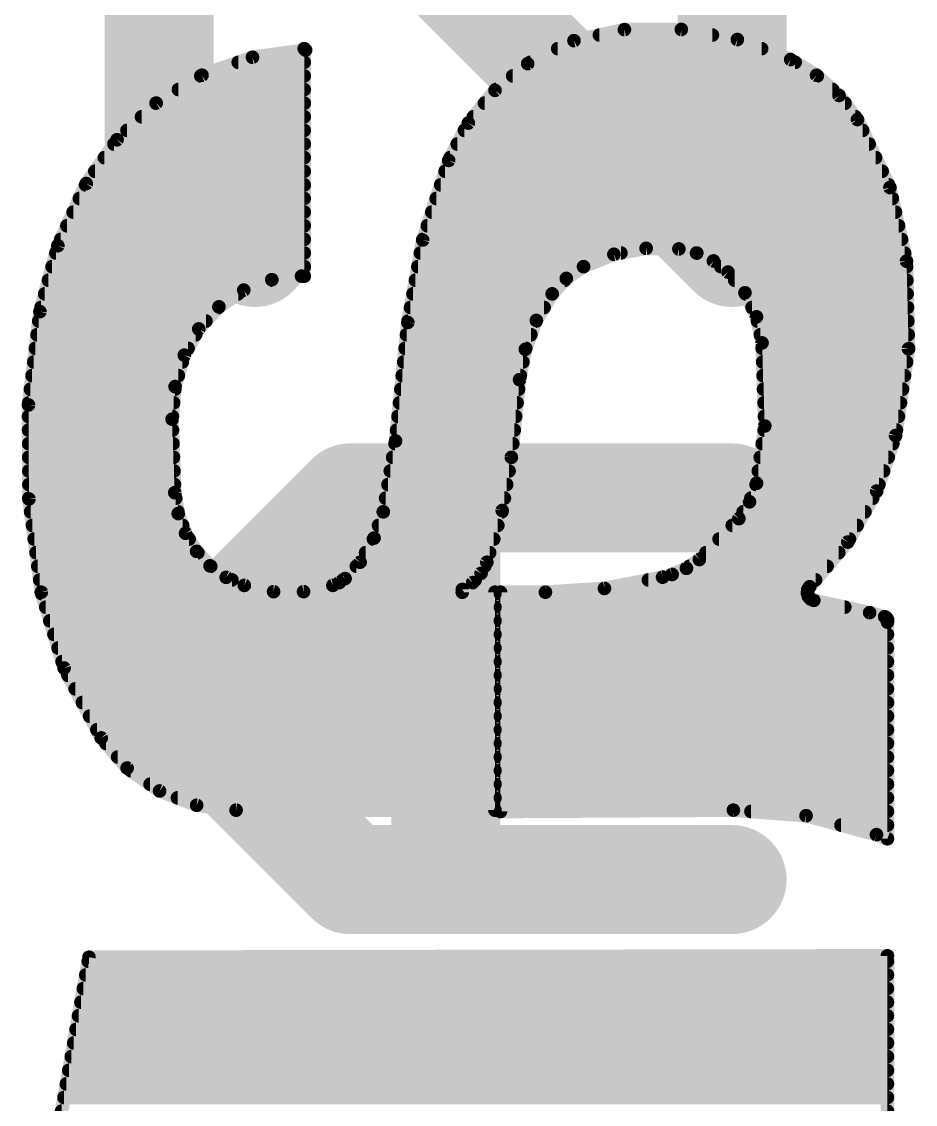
# Model space of a CAD drawing. Extents: x -3.8 to 20.4, y -21.6 to 37.
# Drawn here: x 4.924 to 6.59, y 24.321 to 26.339 of the extents above; entities that cross this region are included whole.
import ezdxf

# ---------------------------------------------------------------- set-up
doc = ezdxf.new("R2010")
doc.units = 0
doc.layers.add('21', color=41, linetype='CONTINUOUS')
doc.layers.add('22', color=40, linetype='CONTINUOUS')

msp = doc.modelspace()

# ---------------------------------------------------------------- linework, layer by layer
at = {"layer": '21', "const_width": 0.2032}
for points in [[(6.2484, 25.909), (5.5366, 26.6208)], [(6.2484, 26.6208), (6.2484, 25.909)], [(5.1807, 26.4429), (5.1807, 26.0869)], [(5.1807, 26.0869), (5.3586, 25.909)], [(5.1807, 25.0955), (5.5366, 25.4514)], [(5.5366, 25.4514), (6.2484, 25.4514)], [(5.7145, 24.7396), (5.7145, 25.4514)], [(5.5366, 24.7396), (5.1807, 25.0955)], [(6.2484, 24.7396), (5.5366, 24.7396)]]:
    msp.add_lwpolyline(points, dxfattribs=at)
at = {"layer": '21', "const_width": 0.1016}
for points in [[(5.2166, 26.1229, 1), (5.1448, 26.051)], [(5.1299, 26.0869, 1), (5.2315, 26.0869)], [(5.3227, 25.8731, 1), (5.3946, 25.9449)], [(6.2125, 25.8731, 1), (6.2843, 25.9449)], [(6.1976, 25.909, 1), (6.2992, 25.909)], [(5.5366, 25.5022, 1), (5.5366, 25.4006)], [(5.5725, 25.4155, 1), (5.5007, 25.4873)], [(5.7653, 25.4514, 1), (5.6637, 25.4514)], [(6.2484, 25.4006, 1), (6.2484, 25.5022)], [(5.2166, 25.1314, 1), (5.1448, 25.0596)], [(5.1448, 25.1314, 1), (5.2166, 25.0596)], [(5.5366, 24.7904, 1), (5.5366, 24.6888)], [(6.2484, 24.6888, 1), (6.2484, 24.7904)], [(5.5007, 24.7037, 1), (5.5725, 24.7755)], [(5.6637, 24.7396, 1), (5.7653, 24.7396)]]:
    msp.add_lwpolyline(points, format="xyb", dxfattribs=at)
at = {"layer": '22', "const_width": 0.0254}
for points in [[(5.9536, 26.304), (6.0477, 26.3246)], [(6.0011, 26.3144), (6.2117, 26.3144)], [(6.0477, 26.3246), (6.1538, 26.3249)], [(6.1538, 26.3249), (6.2583, 26.306)], [(5.8674, 26.2611), (5.9536, 26.304)], [(6.2583, 26.306), (6.3576, 26.2687)], [(5.3544, 26.273), (5.4534, 26.2865)], [(5.4508, 26.289), (5.4508, 25.8648)], [(5.4534, 26.2865), (5.4508, 26.289)], [(5.9235, 26.289), (6.3035, 26.289)], [(5.2602, 26.2396), (5.3544, 26.273)], [(5.3279, 26.2636), (5.4508, 26.2636)], [(5.8065, 26.2113), (5.8674, 26.2611)], [(5.8724, 26.2636), (6.366, 26.2636)], [(6.3576, 26.2687), (6.4059, 26.2395)], [(5.1748, 26.1876), (5.2602, 26.2396)], [(5.258, 26.2382), (5.4508, 26.2382)], [(5.8394, 26.2382), (6.4073, 26.2382)], [(6.4059, 26.2395), (6.4479, 26.2018)], [(5.2162, 26.2128), (5.4508, 26.2128)], [(5.7567, 26.1504), (5.8065, 26.2113)], [(5.8083, 26.2128), (6.4356, 26.2128)], [(6.4479, 26.2018), (6.4821, 26.1569)], [(5.1019, 26.1193), (5.1748, 26.1876)], [(5.1746, 26.1874), (5.4508, 26.1874)], [(5.7869, 26.1874), (6.4589, 26.1874)], [(5.1475, 26.162), (5.4508, 26.162)], [(5.7662, 26.162), (6.4782, 26.162)], [(6.4821, 26.1569), (6.5427, 26.03)], [(5.1204, 26.1366), (5.4508, 26.1366)], [(5.7201, 26.0807), (5.7567, 26.1504)], [(5.7495, 26.1366), (6.4918, 26.1366)], [(5.0444, 26.0375), (5.1019, 26.1193)], [(5.0962, 26.1112), (5.4508, 26.1112)], [(5.7361, 26.1112), (6.5039, 26.1112)], [(5.0783, 26.0858), (5.4508, 26.0858)], [(5.6717, 25.9322), (5.7201, 26.0807)], [(5.7228, 26.0858), (6.516, 26.0858)], [(5.0605, 26.0604), (5.4508, 26.0604)], [(5.7135, 26.0604), (6.5282, 26.0604)], [(4.9915, 25.9217), (5.0444, 26.0375)], [(5.0433, 26.035), (5.4508, 26.035)], [(5.7052, 26.035), (6.5403, 26.035)], [(6.5427, 26.03), (6.5735, 25.8928)], [(5.0317, 26.0096), (5.4508, 26.0096)], [(5.6969, 26.0096), (6.5472, 26.0096)], [(5.0201, 25.9842), (5.4508, 25.9842)], [(5.6886, 25.9842), (6.553, 25.9842)], [(5.0085, 25.9588), (5.4508, 25.9588)], [(5.6804, 25.9588), (6.5587, 25.9588)], [(4.9969, 25.9334), (5.4508, 25.9334)], [(5.6439, 25.7785), (5.6717, 25.9322)], [(5.6721, 25.9334), (6.5644, 25.9334)], [(4.9581, 25.7988), (4.9915, 25.9217)], [(6.0882, 25.9167), (6.0281, 25.9056)], [(6.1493, 25.9156), (6.0882, 25.9167)], [(6.1827, 25.9079), (6.1493, 25.9156)], [(4.9878, 25.908), (5.4508, 25.908)], [(5.6673, 25.908), (6.0412, 25.908)], [(6.0281, 25.9056), (5.9715, 25.8826)], [(6.1822, 25.908), (6.5701, 25.908)], [(6.2136, 25.8933), (6.1827, 25.9079)], [(6.2408, 25.8724), (6.2136, 25.8933)], [(6.5735, 25.8928), (6.5773, 25.7293)], [(4.9809, 25.8826), (5.4508, 25.8826)], [(5.6627, 25.8826), (5.9715, 25.8826)], [(5.9715, 25.8826), (5.9394, 25.8606)], [(6.2275, 25.8826), (6.5737, 25.8826)], [(6.2724, 25.834), (6.2408, 25.8724)], [(4.974, 25.8572), (5.3876, 25.8572)], [(5.3904, 25.8582), (5.3381, 25.8388)], [(5.4458, 25.8648), (5.3904, 25.8582)], [(5.4508, 25.8648), (5.4458, 25.8648)], [(5.6581, 25.8572), (5.9363, 25.8572)], [(5.9394, 25.8606), (5.9131, 25.8318)], [(6.2533, 25.8572), (6.5743, 25.8572)], [(4.9671, 25.8318), (5.3277, 25.8318)], [(5.3381, 25.8388), (5.2918, 25.8076)], [(5.6535, 25.8318), (5.9131, 25.8318)], [(5.9131, 25.8318), (5.8835, 25.7823)], [(6.294, 25.7891), (6.2724, 25.834)], [(6.2735, 25.8318), (6.5749, 25.8318)], [(4.9368, 25.6247), (4.9581, 25.7988)], [(4.9602, 25.8064), (5.2907, 25.8064)], [(5.2918, 25.8076), (5.2542, 25.7664)], [(5.6489, 25.8064), (5.8979, 25.8064)], [(6.2857, 25.8064), (6.5755, 25.8064)], [(4.9559, 25.781), (5.2675, 25.781)], [(5.621, 25.5575), (5.6439, 25.7785)], [(5.6444, 25.781), (5.883, 25.781)], [(5.8835, 25.7823), (5.863, 25.7284)], [(6.3043, 25.7404), (6.294, 25.7891)], [(6.2957, 25.781), (6.5761, 25.781)], [(4.9528, 25.7556), (5.2482, 25.7556)], [(5.2542, 25.7664), (5.2273, 25.7175)], [(5.6415, 25.7556), (5.8734, 25.7556)], [(6.3011, 25.7556), (6.5767, 25.7556)], [(4.9497, 25.7302), (5.2343, 25.7302)], [(5.6389, 25.7302), (5.8637, 25.7302)], [(6.3094, 25.5854), (6.3043, 25.7404)], [(6.3046, 25.7302), (6.5773, 25.7302)], [(6.5773, 25.7293), (6.5532, 25.5676)], [(5.2273, 25.7175), (5.21, 25.6589)], [(5.863, 25.7284), (5.8522, 25.6718)], [(4.9466, 25.7048), (5.2236, 25.7048)], [(5.6363, 25.7048), (5.8585, 25.7048)], [(6.3055, 25.7048), (6.5737, 25.7048)], [(4.9435, 25.6794), (5.2161, 25.6794)], [(5.6336, 25.6794), (5.8537, 25.6794)], [(5.8522, 25.6718), (5.8369, 25.527)], [(6.3063, 25.6794), (6.5699, 25.6794)], [(4.9404, 25.654), (5.2096, 25.654)], [(5.21, 25.6589), (5.2045, 25.5981)], [(5.631, 25.654), (5.8503, 25.654)], [(6.3071, 25.654), (6.5661, 25.654)], [(4.9373, 25.6286), (5.2073, 25.6286)], [(5.6284, 25.6286), (5.8476, 25.6286)], [(6.308, 25.6286), (6.5623, 25.6286)], [(4.9376, 25.4494), (4.9368, 25.6247)], [(4.9369, 25.6032), (5.205, 25.6032)], [(5.2045, 25.5981), (5.2095, 25.461)], [(5.6257, 25.6032), (5.845, 25.6032)], [(6.3088, 25.6032), (6.5585, 25.6032)], [(4.937, 25.5778), (5.2052, 25.5778)], [(5.6231, 25.5778), (5.8423, 25.5778)], [(6.2941, 25.4787), (6.3094, 25.5854)], [(6.3083, 25.5778), (6.5547, 25.5778)], [(6.5532, 25.5676), (6.518, 25.4641)], [(4.9371, 25.5524), (5.2062, 25.5524)], [(5.5982, 25.4254), (5.621, 25.5575)], [(5.6201, 25.5524), (5.8396, 25.5524)], [(6.3047, 25.5524), (6.548, 25.5524)], [(4.9372, 25.527), (5.2071, 25.527)], [(5.6157, 25.527), (5.8369, 25.527)], [(5.8369, 25.527), (5.82, 25.4278)], [(6.301, 25.527), (6.5394, 25.527)], [(4.9374, 25.5016), (5.208, 25.5016)], [(5.6113, 25.5016), (5.8326, 25.5016)], [(6.2974, 25.5016), (6.5308, 25.5016)], [(4.9375, 25.4762), (5.2089, 25.4762)], [(5.607, 25.4762), (5.8282, 25.4762)], [(6.2809, 25.444), (6.2941, 25.4787)], [(6.2932, 25.4762), (6.5221, 25.4762)], [(4.9376, 25.4508), (5.2112, 25.4508)], [(4.9606, 25.2755), (4.9376, 25.4494)], [(5.2095, 25.461), (5.2159, 25.4222)], [(5.6026, 25.4508), (5.8239, 25.4508)], [(6.2835, 25.4508), (6.5105, 25.4508)], [(6.518, 25.4641), (6.464, 25.369)], [(5.82, 25.4278), (5.7912, 25.3314)], [(6.2611, 25.4127), (6.2809, 25.444)], [(4.9408, 25.4254), (5.2154, 25.4254)], [(5.2159, 25.4222), (5.2296, 25.3853)], [(5.581, 25.3764), (5.5982, 25.4254)], [(5.5982, 25.4254), (5.8192, 25.4254)], [(6.1874, 25.3365), (6.2611, 25.4127)], [(6.2691, 25.4254), (6.496, 25.4254)], [(4.9441, 25.4), (5.2242, 25.4)], [(5.5893, 25.4), (5.8117, 25.4)], [(6.2488, 25.4), (6.4816, 25.4)], [(4.9475, 25.3746), (5.2362, 25.3746)], [(5.2296, 25.3853), (5.2502, 25.3517)], [(5.555, 25.3314), (5.581, 25.3764)], [(5.5799, 25.3746), (5.8041, 25.3746)], [(6.2243, 25.3746), (6.4672, 25.3746)], [(6.464, 25.369), (6.3932, 25.2857)], [(4.9509, 25.3492), (5.2525, 25.3492)], [(5.2502, 25.3517), (5.2753, 25.3246)], [(5.5653, 25.3492), (5.7965, 25.3492)], [(6.1997, 25.3492), (6.4472, 25.3492)], [(5.527, 25.3009), (5.555, 25.3314)], [(5.7912, 25.3314), (5.7805, 25.3107)], [(6.1634, 25.3201), (6.1874, 25.3365)], [(4.9542, 25.3238), (5.2765, 25.3238)], [(5.2753, 25.3246), (5.3053, 25.3032)], [(5.548, 25.3238), (5.7873, 25.3238)], [(5.7805, 25.3107), (5.7649, 25.2934)], [(6.1189, 25.3035), (6.1366, 25.3086)], [(6.1366, 25.3086), (6.1634, 25.3201)], [(6.1688, 25.3238), (6.4256, 25.3238)], [(4.9576, 25.2984), (5.3161, 25.2984)], [(5.3053, 25.3032), (5.3391, 25.2882)], [(5.3391, 25.2882), (5.3937, 25.2765)], [(5.4496, 25.2765), (5.5042, 25.2882)], [(5.5042, 25.2882), (5.5162, 25.2935)], [(5.5162, 25.2935), (5.527, 25.3009)], [(5.5234, 25.2984), (5.7694, 25.2984)], [(5.7649, 25.2934), (5.7455, 25.2806)], [(6.0105, 25.2825), (6.1189, 25.3035)], [(6.0925, 25.2984), (6.404, 25.2984)], [(6.3932, 25.2857), (6.3896, 25.2803)], [(5.0031, 25.1341), (4.9606, 25.2755)], [(4.9614, 25.273), (5.8064, 25.273)], [(5.3937, 25.2765), (5.4496, 25.2765)], [(5.7455, 25.2806), (5.7455, 25.2755)], [(5.7455, 25.2755), (5.8064, 25.2755)], [(5.8064, 25.2755), (5.8064, 24.8691)], [(5.8166, 24.8666), (5.8166, 25.2755)], [(5.8166, 25.2755), (5.9004, 25.2755)], [(5.8166, 25.273), (6.389, 25.273)], [(5.9004, 25.2755), (6.0105, 25.2825)], [(6.3896, 25.2803), (6.3887, 25.2739)], [(6.3887, 25.2739), (6.3906, 25.2677)], [(6.3906, 25.2677), (6.3949, 25.2629)], [(4.969, 25.2476), (5.8064, 25.2476)], [(5.8166, 25.2476), (6.4585, 25.2476)], [(6.3949, 25.2629), (6.4008, 25.2603)], [(6.4008, 25.2603), (6.5049, 25.2374)], [(6.5049, 25.2374), (6.5329, 25.2298)], [(6.5329, 25.2298), (6.5365, 25.2276)], [(6.5365, 25.2276), (6.5384, 25.2239)], [(6.5384, 25.2239), (6.538, 25.2197)], [(4.9766, 25.2222), (5.8064, 25.2222)], [(5.8166, 25.2222), (6.5382, 25.2222)], [(6.538, 25.2197), (6.538, 24.8158)], [(4.9843, 25.1968), (5.8064, 25.1968)], [(5.8166, 25.1968), (6.538, 25.1968)], [(4.9919, 25.1714), (5.8064, 25.1714)], [(5.8166, 25.1714), (6.538, 25.1714)], [(4.9995, 25.146), (5.8064, 25.146)], [(5.8166, 25.146), (6.538, 25.146)], [(5.0724, 25.0038), (5.0031, 25.1341)], [(5.0103, 25.1206), (5.8064, 25.1206)], [(5.8166, 25.1206), (6.538, 25.1206)], [(5.0238, 25.0952), (5.8064, 25.0952)], [(5.8166, 25.0952), (6.538, 25.0952)], [(5.0373, 25.0698), (5.8064, 25.0698)], [(5.8166, 25.0698), (6.538, 25.0698)], [(5.0508, 25.0444), (5.8064, 25.0444)], [(5.8166, 25.0444), (6.538, 25.0444)], [(5.0643, 25.019), (5.8064, 25.019)], [(5.1207, 24.9476), (5.0724, 25.0038)], [(5.8166, 25.019), (6.538, 25.019)], [(5.0812, 24.9936), (5.8064, 24.9936)], [(5.8166, 24.9936), (6.538, 24.9936)], [(5.103, 24.9682), (5.8064, 24.9682)], [(5.8166, 24.9682), (6.538, 24.9682)], [(5.1812, 24.9049), (5.1207, 24.9476)], [(5.1275, 24.9428), (5.8064, 24.9428)], [(5.8166, 24.9428), (6.538, 24.9428)], [(5.1635, 24.9174), (5.8064, 24.9174)], [(5.2503, 24.8782), (5.1812, 24.9049)], [(5.8166, 24.9174), (6.538, 24.9174)], [(5.2146, 24.892), (5.8064, 24.892)], [(5.8166, 24.892), (6.538, 24.892)], [(5.3238, 24.8691), (5.2503, 24.8782)], [(5.8064, 24.8691), (5.3238, 24.8691)], [(6.2509, 24.8691), (5.8166, 24.8666)], [(6.3864, 24.8588), (6.2509, 24.8691)], [(6.2836, 24.8666), (6.538, 24.8666)], [(6.5176, 24.8234), (6.3864, 24.8588)], [(6.4515, 24.8412), (6.538, 24.8412)], [(6.538, 24.8158), (6.5176, 24.8234)], [(5.0495, 24.5948), (4.9809, 24.2087)], [(5.0482, 24.5872), (6.538, 24.5872)], [(6.538, 24.5974), (5.0495, 24.5948)], [(6.538, 24.1808), (6.538, 24.5974)], [(5.0436, 24.5618), (6.538, 24.5618)], [(5.0391, 24.5364), (6.538, 24.5364)], [(5.0346, 24.511), (6.538, 24.511)], [(5.0301, 24.4856), (6.538, 24.4856)], [(5.0256, 24.4602), (6.538, 24.4602)], [(5.0211, 24.4348), (6.538, 24.4348)], [(5.0166, 24.4094), (6.538, 24.4094)], [(5.012, 24.384), (6.538, 24.384)], [(5.0075, 24.3586), (6.538, 24.3586)], [(5.003, 24.3332), (6.538, 24.3332)]]:
    msp.add_lwpolyline(points, dxfattribs=at)
at = {"layer": '22', "const_width": 0.0127}
for points in [[(6.0011, 26.3208, 1), (6.0011, 26.3081)], [(6.0477, 26.3309, 1), (6.0477, 26.3183)], [(6.0491, 26.3184, 1), (6.0463, 26.3308)], [(6.1549, 26.3311, 1), (6.1527, 26.3186)], [(6.1538, 26.3185, 1), (6.1538, 26.3312)], [(6.2117, 26.3081, 1), (6.2117, 26.3208)], [(5.9523, 26.3102, 1), (5.955, 26.2978)], [(5.9565, 26.2983, 1), (5.9508, 26.3097)], [(6.2605, 26.312, 1), (6.256, 26.3001)], [(6.2571, 26.2998, 1), (6.2594, 26.3123)], [(5.4572, 26.289, 1), (5.4444, 26.289)], [(5.4552, 26.2936, 1), (5.4464, 26.2844)], [(5.449, 26.2819, 1), (5.4578, 26.2911)], [(5.4543, 26.2802, 1), (5.4525, 26.2928)], [(5.9235, 26.2954, 1), (5.9235, 26.2827)], [(6.3035, 26.2827, 1), (6.3035, 26.2954)], [(5.3279, 26.27, 1), (5.3279, 26.2572)], [(5.3535, 26.2793, 1), (5.3552, 26.2667)], [(5.3565, 26.267, 1), (5.3522, 26.279)], [(5.4508, 26.2572, 1), (5.4508, 26.27)], [(5.8646, 26.2668, 1), (5.8702, 26.2554)], [(5.8714, 26.2562, 1), (5.8634, 26.266)], [(5.8724, 26.27, 1), (5.8724, 26.2572)], [(6.3609, 26.2741, 1), (6.3543, 26.2633)], [(6.3554, 26.2628, 1), (6.3598, 26.2746)], [(6.366, 26.2572, 1), (6.366, 26.27)], [(5.258, 26.2446, 1), (5.258, 26.2319)], [(5.2581, 26.2455, 1), (5.2623, 26.2336)], [(5.2635, 26.2341, 1), (5.2569, 26.245)], [(5.4508, 26.2319, 1), (5.4508, 26.2446)], [(5.8394, 26.2446, 1), (5.8394, 26.2319)], [(6.4101, 26.2442, 1), (6.4017, 26.2348)], [(6.4026, 26.2341, 1), (6.4092, 26.2449)], [(6.4073, 26.2319, 1), (6.4073, 26.2446)], [(5.2162, 26.2192, 1), (5.2162, 26.2065)], [(5.4508, 26.2065, 1), (5.4508, 26.2192)], [(5.8024, 26.2162, 1), (5.8105, 26.2064)], [(5.8114, 26.2073, 1), (5.8015, 26.2153)], [(5.8083, 26.2192, 1), (5.8083, 26.2065)], [(6.4356, 26.2065, 1), (6.4356, 26.2192)], [(6.4529, 26.2056, 1), (6.4428, 26.1979)], [(6.4436, 26.1971, 1), (6.4521, 26.2065)], [(5.1746, 26.1938, 1), (5.1746, 26.181)], [(5.1715, 26.193, 1), (5.1781, 26.1822)], [(5.1792, 26.183, 1), (5.1705, 26.1922)], [(5.4508, 26.181, 1), (5.4508, 26.1938)], [(5.7869, 26.1938, 1), (5.7869, 26.181)], [(6.4589, 26.181, 1), (6.4589, 26.1938)], [(5.1475, 26.1684, 1), (5.1475, 26.1557)], [(5.4508, 26.1557, 1), (5.4508, 26.1684)], [(5.7662, 26.1684, 1), (5.7662, 26.1557)], [(6.4878, 26.1596, 1), (6.4764, 26.1542)], [(6.477, 26.1531, 1), (6.4872, 26.1607)], [(6.4782, 26.1557, 1), (6.4782, 26.1684)], [(5.1204, 26.143, 1), (5.1204, 26.1303)], [(5.4508, 26.1303, 1), (5.4508, 26.143)], [(5.7495, 26.143, 1), (5.7495, 26.1303)], [(5.7518, 26.1544, 1), (5.7616, 26.1463)], [(5.7623, 26.1474, 1), (5.7511, 26.1533)], [(6.4918, 26.1303, 1), (6.4918, 26.143)], [(5.0975, 26.1239, 1), (5.1062, 26.1146)], [(5.1071, 26.1156, 1), (5.0967, 26.1229)], [(5.0962, 26.1176, 1), (5.0962, 26.1048)], [(5.4508, 26.1048, 1), (5.4508, 26.1176)], [(5.7361, 26.1176, 1), (5.7361, 26.1048)], [(6.5039, 26.1048, 1), (6.5039, 26.1176)], [(5.0783, 26.0922, 1), (5.0783, 26.0795)], [(5.4508, 26.0795, 1), (5.4508, 26.0922)], [(5.7145, 26.0837, 1), (5.7257, 26.0777)], [(5.7261, 26.0787, 1), (5.7141, 26.0827)], [(5.7228, 26.0922, 1), (5.7228, 26.0795)], [(6.516, 26.0795, 1), (6.516, 26.0922)], [(5.0605, 26.0668, 1), (5.0605, 26.0541)], [(5.4508, 26.0541, 1), (5.4508, 26.0668)], [(5.7135, 26.0668, 1), (5.7135, 26.0541)], [(6.5282, 26.0541, 1), (6.5282, 26.0668)], [(5.0433, 26.0414, 1), (5.0433, 26.0286)], [(5.0392, 26.0412, 1), (5.0496, 26.0338)], [(5.0502, 26.0349, 1), (5.0386, 26.0401)], [(5.4508, 26.0286, 1), (5.4508, 26.0414)], [(5.7052, 26.0414, 1), (5.7052, 26.0286)], [(6.5403, 26.0286, 1), (6.5403, 26.0414)], [(6.5489, 26.0314, 1), (6.5365, 26.0286)], [(6.5369, 26.0273, 1), (6.5484, 26.0327)], [(5.0317, 26.016, 1), (5.0317, 26.0033)], [(5.4508, 26.0033, 1), (5.4508, 26.016)], [(5.6969, 26.016, 1), (5.6969, 26.0033)], [(6.5472, 26.0033, 1), (6.5472, 26.016)], [(5.0201, 25.9906, 1), (5.0201, 25.9779)], [(5.4508, 25.9779, 1), (5.4508, 25.9906)], [(5.6886, 25.9906, 1), (5.6886, 25.9779)], [(6.553, 25.9779, 1), (6.553, 25.9906)], [(5.0085, 25.9652, 1), (5.0085, 25.9524)], [(5.4508, 25.9524, 1), (5.4508, 25.9652)], [(5.6804, 25.9652, 1), (5.6804, 25.9524)], [(6.5587, 25.9524, 1), (6.5587, 25.9652)], [(4.9969, 25.9398, 1), (4.9969, 25.9271)], [(5.4508, 25.9271, 1), (5.4508, 25.9398)], [(5.6779, 25.9311, 1), (5.6654, 25.9333)], [(5.6721, 25.9398, 1), (5.6721, 25.9271)], [(6.5644, 25.9271, 1), (6.5644, 25.9398)], [(4.9857, 25.9243, 1), (4.9973, 25.919)], [(4.9976, 25.92, 1), (4.9854, 25.9233)], [(5.6657, 25.9342, 1), (5.6777, 25.9302)], [(6.0883, 25.9231, 1), (6.0881, 25.9104)], [(6.0894, 25.9105, 1), (6.087, 25.923)], [(6.1507, 25.9218, 1), (6.1479, 25.9094)], [(6.1492, 25.9093, 1), (6.1494, 25.9219)], [(4.9878, 25.9144, 1), (4.9878, 25.9017)], [(5.4508, 25.9017, 1), (5.4508, 25.9144)], [(5.6673, 25.9144, 1), (5.6673, 25.9017)], [(6.027, 25.9118, 1), (6.0293, 25.8993)], [(6.0305, 25.8997, 1), (6.0257, 25.9115)], [(6.0412, 25.9017, 1), (6.0412, 25.9144)], [(6.1822, 25.9144, 1), (6.1822, 25.9017)], [(6.1854, 25.9136, 1), (6.18, 25.9022)], [(6.1812, 25.9017, 1), (6.1841, 25.9141)], [(6.2175, 25.8983, 1), (6.2098, 25.8882)], [(6.2109, 25.8875, 1), (6.2164, 25.899)], [(6.5798, 25.8929, 1), (6.5672, 25.8927)], [(6.5701, 25.9017, 1), (6.5701, 25.9144)], [(4.9809, 25.889, 1), (4.9809, 25.8762)], [(5.4508, 25.8762, 1), (5.4508, 25.889)], [(5.6627, 25.889, 1), (5.6627, 25.8762)], [(5.9691, 25.8885, 1), (5.9739, 25.8767)], [(5.9751, 25.8774, 1), (5.9679, 25.8878)], [(5.9715, 25.8762, 1), (5.9715, 25.889)], [(6.2275, 25.889, 1), (6.2275, 25.8762)], [(6.2457, 25.8764, 1), (6.2359, 25.8684)], [(6.2369, 25.8674, 1), (6.2447, 25.8774)], [(6.5673, 25.8914, 1), (6.5797, 25.8942)], [(6.5737, 25.8762, 1), (6.5737, 25.889)], [(4.974, 25.8636, 1), (4.974, 25.8509)], [(5.3896, 25.8645, 1), (5.3911, 25.8519)], [(5.3876, 25.8509, 1), (5.3876, 25.8636)], [(5.3926, 25.8523, 1), (5.3882, 25.8642)], [(5.4458, 25.8712, 1), (5.4458, 25.8585)], [(5.4444, 25.8648, 1), (5.4572, 25.8648)], [(5.4465, 25.8585, 1), (5.4451, 25.8711)], [(5.4508, 25.8585, 1), (5.4508, 25.8712)], [(5.6581, 25.8636, 1), (5.6581, 25.8509)], [(5.9358, 25.8658, 1), (5.943, 25.8553)], [(5.9441, 25.8563, 1), (5.9347, 25.8648)], [(5.9363, 25.8509, 1), (5.9363, 25.8636)], [(6.2533, 25.8636, 1), (6.2533, 25.8509)], [(6.5743, 25.8509, 1), (6.5743, 25.8636)], [(4.9671, 25.8382, 1), (4.9671, 25.8255)], [(5.3277, 25.8255, 1), (5.3277, 25.8382)], [(5.3359, 25.8447, 1), (5.3403, 25.8328)], [(5.3416, 25.8335, 1), (5.3345, 25.8441)], [(5.6535, 25.8382, 1), (5.6535, 25.8255)], [(5.9084, 25.8361, 1), (5.9178, 25.8275)], [(5.9186, 25.8285, 1), (5.9076, 25.8351)], [(5.9131, 25.8255, 1), (5.9131, 25.8382)], [(6.2781, 25.8367, 1), (6.2667, 25.8312)], [(6.2735, 25.8382, 1), (6.2735, 25.8255)], [(6.2675, 25.8299, 1), (6.2773, 25.838)], [(6.5749, 25.8255, 1), (6.5749, 25.8382)], [(4.952, 25.8005, 1), (4.9642, 25.7971)], [(4.9644, 25.798, 1), (4.9518, 25.7996)], [(4.9602, 25.8128, 1), (4.9602, 25.8)], [(5.2883, 25.8129, 1), (5.2954, 25.8023)], [(5.2965, 25.8033, 1), (5.2871, 25.8119)], [(5.2907, 25.8, 1), (5.2907, 25.8128)], [(5.6489, 25.8128, 1), (5.6489, 25.8)], [(5.8979, 25.8, 1), (5.8979, 25.8128)], [(6.2857, 25.8128, 1), (6.2857, 25.8)], [(6.5755, 25.8, 1), (6.5755, 25.8128)], [(4.9559, 25.7874, 1), (4.9559, 25.7747)], [(5.2675, 25.7747, 1), (5.2675, 25.7874)], [(5.6502, 25.7778, 1), (5.6376, 25.7792)], [(5.6377, 25.7796, 1), (5.6501, 25.7774)], [(5.6444, 25.7874, 1), (5.6444, 25.7747)], [(5.8781, 25.7856, 1), (5.889, 25.779)], [(5.8895, 25.78, 1), (5.8776, 25.7846)], [(5.883, 25.7747, 1), (5.883, 25.7874)], [(6.3002, 25.7904, 1), (6.2878, 25.7878)], [(6.2883, 25.7863, 1), (6.2997, 25.7919)], [(6.2957, 25.7874, 1), (6.2957, 25.7747)], [(6.5761, 25.7747, 1), (6.5761, 25.7874)], [(4.9528, 25.762, 1), (4.9528, 25.7492)], [(5.2495, 25.7707, 1), (5.2589, 25.7621)], [(5.2482, 25.7492, 1), (5.2482, 25.762)], [(5.2597, 25.7633, 1), (5.2486, 25.7695)], [(5.6415, 25.762, 1), (5.6415, 25.7492)], [(5.8734, 25.7492, 1), (5.8734, 25.762)], [(6.3011, 25.762, 1), (6.3011, 25.7492)], [(6.5767, 25.7492, 1), (6.5767, 25.762)], [(4.9497, 25.7366, 1), (4.9497, 25.7238)], [(5.2343, 25.7238, 1), (5.2343, 25.7366)], [(5.6389, 25.7366, 1), (5.6389, 25.7238)], [(5.8637, 25.7238, 1), (5.8637, 25.7366)], [(6.3106, 25.7406, 1), (6.298, 25.7402)], [(6.2981, 25.7391, 1), (6.3105, 25.7417)], [(6.3046, 25.7366, 1), (6.3046, 25.7238)], [(6.5836, 25.7284, 1), (6.571, 25.7303)], [(6.5773, 25.7238, 1), (6.5773, 25.7366)], [(5.2217, 25.7206, 1), (5.2329, 25.7144)], [(5.2334, 25.7157, 1), (5.2212, 25.7193)], [(5.8571, 25.7307, 1), (5.869, 25.7262)], [(5.8693, 25.7272, 1), (5.8568, 25.7296)], [(6.571, 25.7292, 1), (6.5837, 25.7295)], [(4.9466, 25.7112, 1), (4.9466, 25.6985)], [(5.2236, 25.6985, 1), (5.2236, 25.7112)], [(5.6363, 25.7112, 1), (5.6363, 25.6985)], [(5.8585, 25.6985, 1), (5.8585, 25.7112)], [(6.3055, 25.7112, 1), (6.3055, 25.6985)], [(6.5737, 25.6985, 1), (6.5737, 25.7112)], [(4.9435, 25.6858, 1), (4.9435, 25.673)], [(5.2161, 25.673, 1), (5.2161, 25.6858)], [(5.6336, 25.6858, 1), (5.6336, 25.673)], [(5.8585, 25.6711, 1), (5.8459, 25.6725)], [(5.8537, 25.673, 1), (5.8537, 25.6858)], [(6.3063, 25.6858, 1), (6.3063, 25.673)], [(6.5699, 25.673, 1), (6.5699, 25.6858)], [(4.9404, 25.6604, 1), (4.9404, 25.6476)], [(5.2164, 25.6583, 1), (5.2037, 25.6595)], [(5.204, 25.6607, 1), (5.2161, 25.6571)], [(5.2096, 25.6476, 1), (5.2096, 25.6604)], [(5.631, 25.6604, 1), (5.631, 25.6476)], [(5.846, 25.673, 1), (5.8584, 25.6706)], [(5.8503, 25.6476, 1), (5.8503, 25.6604)], [(6.3071, 25.6604, 1), (6.3071, 25.6476)], [(6.5661, 25.6476, 1), (6.5661, 25.6604)], [(4.9373, 25.635, 1), (4.9373, 25.6223)], [(5.2073, 25.6223, 1), (5.2073, 25.635)], [(5.6284, 25.635, 1), (5.6284, 25.6223)], [(5.8476, 25.6223, 1), (5.8476, 25.635)], [(6.308, 25.635, 1), (6.308, 25.6223)], [(6.5623, 25.6223, 1), (6.5623, 25.635)], [(4.9431, 25.6248, 1), (4.9304, 25.6247)], [(4.9305, 25.6255, 1), (4.9431, 25.624)], [(4.9369, 25.6096, 1), (4.9369, 25.5968)], [(5.2108, 25.5983, 1), (5.1982, 25.5979)], [(5.1982, 25.5987, 1), (5.2108, 25.5975)], [(5.205, 25.5968, 1), (5.205, 25.6096)], [(5.6257, 25.6096, 1), (5.6257, 25.5968)], [(5.845, 25.5968, 1), (5.845, 25.6096)], [(6.3088, 25.6096, 1), (6.3088, 25.5968)], [(6.5585, 25.5968, 1), (6.5585, 25.6096)], [(4.937, 25.5842, 1), (4.937, 25.5714)], [(5.2052, 25.5714, 1), (5.2052, 25.5842)], [(5.6231, 25.5842, 1), (5.6231, 25.5714)], [(5.8423, 25.5714, 1), (5.8423, 25.5842)], [(6.3083, 25.5842, 1), (6.3083, 25.5714)], [(6.3157, 25.5845, 1), (6.3031, 25.5863)], [(6.3031, 25.5852, 1), (6.3157, 25.5856)], [(6.5592, 25.5656, 1), (6.5472, 25.5696)], [(6.5547, 25.5714, 1), (6.5547, 25.5842)], [(4.9371, 25.5588, 1), (4.9371, 25.5461)], [(5.2062, 25.5461, 1), (5.2062, 25.5588)], [(5.6201, 25.5588, 1), (5.6201, 25.5461)], [(5.6147, 25.5582, 1), (5.6273, 25.5568)], [(5.6273, 25.5564, 1), (5.6147, 25.5586)], [(5.8396, 25.5461, 1), (5.8396, 25.5588)], [(6.3047, 25.5588, 1), (6.3047, 25.5461)], [(6.5469, 25.5685, 1), (6.5595, 25.5667)], [(6.548, 25.5461, 1), (6.548, 25.5588)], [(4.9372, 25.5334, 1), (4.9372, 25.5206)], [(5.2071, 25.5206, 1), (5.2071, 25.5334)], [(5.6157, 25.5334, 1), (5.6157, 25.5206)], [(5.8432, 25.5259, 1), (5.8306, 25.5281)], [(5.8369, 25.5206, 1), (5.8369, 25.5334)], [(6.301, 25.5334, 1), (6.301, 25.5206)], [(6.5394, 25.5206, 1), (6.5394, 25.5334)], [(5.8306, 25.5277, 1), (5.8432, 25.5263)], [(4.9374, 25.508, 1), (4.9374, 25.4952)], [(5.208, 25.4952, 1), (5.208, 25.508)], [(5.6113, 25.508, 1), (5.6113, 25.4952)], [(5.8326, 25.4952, 1), (5.8326, 25.508)], [(6.2974, 25.508, 1), (6.2974, 25.4952)], [(6.5308, 25.4952, 1), (6.5308, 25.508)], [(4.9375, 25.4826, 1), (4.9375, 25.4699)], [(5.2089, 25.4699, 1), (5.2089, 25.4826)], [(5.607, 25.4826, 1), (5.607, 25.4699)], [(5.8282, 25.4699, 1), (5.8282, 25.4826)], [(6.2932, 25.4826, 1), (6.2932, 25.4699)], [(6.2878, 25.4796, 1), (6.3004, 25.4778)], [(6.3, 25.4764, 1), (6.2882, 25.481)], [(6.5221, 25.4699, 1), (6.5221, 25.4826)], [(4.9376, 25.4572, 1), (4.9376, 25.4444)], [(4.9439, 25.4502, 1), (4.9313, 25.4485)], [(5.2158, 25.462, 1), (5.2032, 25.46)], [(5.2032, 25.4608, 1), (5.2158, 25.4612)], [(5.2112, 25.4444, 1), (5.2112, 25.4572)], [(5.6026, 25.4572, 1), (5.6026, 25.4444)], [(5.8239, 25.4444, 1), (5.8239, 25.4572)], [(6.2835, 25.4572, 1), (6.2835, 25.4444)], [(6.5105, 25.4444, 1), (6.5105, 25.4572)], [(6.512, 25.4661, 1), (6.524, 25.462)], [(6.5235, 25.4609, 1), (6.5125, 25.4672)], [(4.9313, 25.4493, 1), (4.944, 25.4494)], [(5.826, 25.426, 1), (5.8139, 25.4296)], [(6.275, 25.4463, 1), (6.2869, 25.4418)], [(6.2863, 25.4406, 1), (6.2756, 25.4474)], [(4.9408, 25.4318, 1), (4.9408, 25.419)], [(5.2219, 25.4244, 1), (5.21, 25.4199)], [(5.2096, 25.4211, 1), (5.2222, 25.4232)], [(5.2154, 25.419, 1), (5.2154, 25.4318)], [(5.5982, 25.4318, 1), (5.5982, 25.419)], [(5.5919, 25.4265, 1), (5.6045, 25.4243)], [(5.6042, 25.4233, 1), (5.5922, 25.4275)], [(5.8137, 25.4289, 1), (5.8262, 25.4268)], [(5.8192, 25.419, 1), (5.8192, 25.4318)], [(6.2557, 25.4161, 1), (6.2665, 25.4093)], [(6.2657, 25.4083, 1), (6.2565, 25.4171)], [(6.2691, 25.4318, 1), (6.2691, 25.419)], [(6.496, 25.419, 1), (6.496, 25.4318)], [(4.9441, 25.4064, 1), (4.9441, 25.3937)], [(5.2242, 25.3937, 1), (5.2242, 25.4064)], [(5.5893, 25.4064, 1), (5.5893, 25.3937)], [(5.8117, 25.3937, 1), (5.8117, 25.4064)], [(6.2488, 25.4064, 1), (6.2488, 25.3937)], [(6.4816, 25.3937, 1), (6.4816, 25.4064)], [(4.9475, 25.381, 1), (4.9475, 25.3682)], [(5.2351, 25.3886, 1), (5.2242, 25.382)], [(5.2237, 25.3831, 1), (5.2356, 25.3875)], [(5.2362, 25.3682, 1), (5.2362, 25.381)], [(5.5799, 25.381, 1), (5.5799, 25.3682)], [(5.575, 25.3785, 1), (5.5869, 25.3743)], [(5.5865, 25.3732, 1), (5.5754, 25.3796)], [(5.8041, 25.3682, 1), (5.8041, 25.381)], [(6.2243, 25.381, 1), (6.2243, 25.3682)], [(6.4585, 25.3721, 1), (6.4696, 25.3659)], [(6.4689, 25.3649, 1), (6.4592, 25.3731)], [(6.4672, 25.3682, 1), (6.4672, 25.381)], [(4.9509, 25.3556, 1), (4.9509, 25.3428)], [(5.2549, 25.356, 1), (5.2455, 25.3474)], [(5.2448, 25.3484, 1), (5.2556, 25.355)], [(5.2525, 25.3428, 1), (5.2525, 25.3556)], [(5.5653, 25.3556, 1), (5.5653, 25.3428)], [(5.7965, 25.3428, 1), (5.7965, 25.3556)], [(6.1997, 25.3556, 1), (6.1997, 25.3428)], [(6.4472, 25.3428, 1), (6.4472, 25.3556)], [(5.5495, 25.3346, 1), (5.5605, 25.3282)], [(5.5597, 25.3271, 1), (5.5503, 25.3357)], [(5.7851, 25.3332, 1), (5.7973, 25.3296)], [(5.7968, 25.3285, 1), (5.7856, 25.3343)], [(6.1828, 25.3409, 1), (6.192, 25.3321)], [(6.191, 25.3313, 1), (6.1838, 25.3417)], [(4.9542, 25.3302, 1), (4.9542, 25.3175)], [(5.279, 25.3298, 1), (5.2716, 25.3195)], [(5.2706, 25.3203, 1), (5.28, 25.3289)], [(5.2765, 25.3175, 1), (5.2765, 25.3302)], [(5.548, 25.3302, 1), (5.548, 25.3175)], [(5.7749, 25.3136, 1), (5.7861, 25.3078)], [(5.7852, 25.3065, 1), (5.7758, 25.315)], [(5.7873, 25.3175, 1), (5.7873, 25.3302)], [(6.1341, 25.3144, 1), (6.1391, 25.3028)], [(6.1384, 25.3025, 1), (6.1348, 25.3147)], [(6.1598, 25.3253, 1), (6.167, 25.3148)], [(6.1659, 25.3142, 1), (6.1609, 25.3259)], [(6.1688, 25.3302, 1), (6.1688, 25.3175)], [(6.4256, 25.3175, 1), (6.4256, 25.3302)], [(4.9576, 25.3048, 1), (4.9576, 25.292)], [(5.3079, 25.309, 1), (5.3028, 25.2974)], [(5.3017, 25.298, 1), (5.309, 25.3083)], [(5.3161, 25.292, 1), (5.3161, 25.3048)], [(5.3404, 25.2944, 1), (5.3378, 25.282)], [(5.3365, 25.2824, 1), (5.3417, 25.294)], [(5.5017, 25.294, 1), (5.5067, 25.2824)], [(5.5055, 25.282, 1), (5.5029, 25.2944)], [(5.5126, 25.2987, 1), (5.5198, 25.2882)], [(5.5188, 25.2876, 1), (5.5137, 25.2993)], [(5.5234, 25.3048, 1), (5.5234, 25.292)], [(5.5223, 25.3052, 1), (5.5317, 25.2966)], [(5.5306, 25.2957, 1), (5.5234, 25.3061)], [(5.7602, 25.2977, 1), (5.7697, 25.2892)], [(5.7684, 25.2881, 1), (5.7614, 25.2987)], [(5.7694, 25.292, 1), (5.7694, 25.3048)], [(6.0925, 25.3048, 1), (6.0925, 25.292)], [(6.1171, 25.3096, 1), (6.1207, 25.2974)], [(6.1201, 25.2973, 1), (6.1177, 25.3097)], [(6.3985, 25.2822, 1), (6.3879, 25.2892)], [(6.404, 25.292, 1), (6.404, 25.3048)], [(4.9667, 25.2773, 1), (4.9545, 25.2737)], [(4.9543, 25.2747, 1), (4.9669, 25.2763)], [(4.9614, 25.2794, 1), (4.9614, 25.2666)], [(5.3937, 25.2829, 1), (5.3937, 25.2702)], [(5.3924, 25.2703, 1), (5.395, 25.2827)], [(5.4483, 25.2827, 1), (5.4509, 25.2703)], [(5.4496, 25.2702, 1), (5.4496, 25.2829)], [(5.742, 25.2859, 1), (5.749, 25.2753)], [(5.7455, 25.2819, 1), (5.7455, 25.2691)], [(5.7519, 25.2806, 1), (5.7392, 25.2806)], [(5.7392, 25.2755, 1), (5.7519, 25.2755)], [(5.8128, 25.2755, 1), (5.8, 25.2755)], [(5.8064, 25.2691, 1), (5.8064, 25.2819)], [(5.8064, 25.2666, 1), (5.8064, 25.2794)], [(5.823, 25.2755, 1), (5.8102, 25.2755)], [(5.8166, 25.2819, 1), (5.8166, 25.2691)], [(5.8166, 25.2794, 1), (5.8166, 25.2666)], [(5.9, 25.2818, 1), (5.9008, 25.2692)], [(5.9004, 25.2691, 1), (5.9004, 25.2819)], [(6.0093, 25.2888, 1), (6.0118, 25.2763)], [(6.0109, 25.2762, 1), (6.0101, 25.2889)], [(6.3948, 25.2757, 1), (6.3826, 25.2721)], [(6.3824, 25.2748, 1), (6.395, 25.273)], [(6.3843, 25.2838, 1), (6.3949, 25.2768)], [(6.3959, 25.2794, 1), (6.3834, 25.2812)], [(6.3953, 25.2719, 1), (6.3858, 25.2635)], [(6.3884, 25.2898, 1), (6.398, 25.2816)], [(6.389, 25.2666, 1), (6.389, 25.2794)], [(4.969, 25.254, 1), (4.969, 25.2413)], [(5.8064, 25.2413, 1), (5.8064, 25.254)], [(5.8166, 25.254, 1), (5.8166, 25.2413)], [(6.3845, 25.2659, 1), (6.3966, 25.2695)], [(6.3974, 25.2687, 1), (6.3923, 25.257)], [(6.3901, 25.2586, 1), (6.3996, 25.2671)], [(6.4022, 25.2665, 1), (6.3994, 25.2541)], [(6.3983, 25.2545, 1), (6.4033, 25.2661)], [(6.4585, 25.2413, 1), (6.4585, 25.254)], [(6.5066, 25.2435, 1), (6.5032, 25.2313)], [(6.5035, 25.2312, 1), (6.5063, 25.2436)], [(6.5362, 25.2352, 1), (6.5296, 25.2244)], [(6.5421, 25.2305, 1), (6.5308, 25.2247)], [(6.5312, 25.2237, 1), (6.5346, 25.2359)], [(6.5447, 25.2233, 1), (6.532, 25.2244)], [(6.5331, 25.2222, 1), (6.5398, 25.233)], [(4.9766, 25.2286, 1), (4.9766, 25.2158)], [(5.8064, 25.2158, 1), (5.8064, 25.2286)], [(5.8166, 25.2286, 1), (5.8166, 25.2158)], [(6.5444, 25.2197, 1), (6.5316, 25.2197)], [(6.5317, 25.2202, 1), (6.5443, 25.2192)], [(6.5327, 25.221, 1), (6.544, 25.2267)], [(6.5382, 25.2158, 1), (6.5382, 25.2286)], [(4.9843, 25.2032, 1), (4.9843, 25.1904)], [(5.8064, 25.1904, 1), (5.8064, 25.2032)], [(5.8166, 25.2032, 1), (5.8166, 25.1904)], [(6.538, 25.1904, 1), (6.538, 25.2032)], [(4.9919, 25.1778, 1), (4.9919, 25.1651)], [(5.8064, 25.1651, 1), (5.8064, 25.1778)], [(5.8166, 25.1778, 1), (5.8166, 25.1651)], [(6.538, 25.1651, 1), (6.538, 25.1778)], [(4.9995, 25.1524, 1), (4.9995, 25.1396)], [(5.8064, 25.1396, 1), (5.8064, 25.1524)], [(5.8166, 25.1524, 1), (5.8166, 25.1396)], [(6.538, 25.1396, 1), (6.538, 25.1524)], [(5.0087, 25.1371, 1), (4.9975, 25.1311)], [(4.997, 25.1323, 1), (5.0092, 25.136)], [(5.0103, 25.127, 1), (5.0103, 25.1142)], [(5.8064, 25.1142, 1), (5.8064, 25.127)], [(5.8166, 25.127, 1), (5.8166, 25.1142)], [(6.538, 25.1142, 1), (6.538, 25.127)], [(5.0238, 25.1016, 1), (5.0238, 25.0889)], [(5.8064, 25.0889, 1), (5.8064, 25.1016)], [(5.8166, 25.1016, 1), (5.8166, 25.0889)], [(6.538, 25.0889, 1), (6.538, 25.1016)], [(5.0373, 25.0762, 1), (5.0373, 25.0634)], [(5.8064, 25.0634, 1), (5.8064, 25.0762)], [(5.8166, 25.0762, 1), (5.8166, 25.0634)], [(6.538, 25.0634, 1), (6.538, 25.0762)], [(5.0508, 25.0508, 1), (5.0508, 25.038)], [(5.8064, 25.038, 1), (5.8064, 25.0508)], [(5.8166, 25.0508, 1), (5.8166, 25.038)], [(6.538, 25.038, 1), (6.538, 25.0508)], [(5.0643, 25.0254, 1), (5.0643, 25.0127)], [(5.0772, 25.0079, 1), (5.0676, 24.9997)], [(5.8064, 25.0127, 1), (5.8064, 25.0254)], [(5.8166, 25.0254, 1), (5.8166, 25.0127)], [(6.538, 25.0127, 1), (6.538, 25.0254)], [(5.0668, 25.0008, 1), (5.078, 25.0068)], [(5.0812, 25, 1), (5.0812, 24.9872)], [(5.8064, 24.9872, 1), (5.8064, 25)], [(5.8166, 25, 1), (5.8166, 24.9872)], [(6.538, 24.9872, 1), (6.538, 25)], [(5.103, 24.9746, 1), (5.103, 24.9618)], [(5.8064, 24.9618, 1), (5.8064, 24.9746)], [(5.8166, 24.9746, 1), (5.8166, 24.9618)], [(6.538, 24.9618, 1), (6.538, 24.9746)], [(5.1244, 24.9528, 1), (5.117, 24.9424)], [(5.1159, 24.9435, 1), (5.1255, 24.9518)], [(5.1275, 24.9492, 1), (5.1275, 24.9365)], [(5.8064, 24.9365, 1), (5.8064, 24.9492)], [(5.8166, 24.9492, 1), (5.8166, 24.9365)], [(6.538, 24.9365, 1), (6.538, 24.9492)], [(5.1635, 24.9238, 1), (5.1635, 24.911)], [(5.1835, 24.9108, 1), (5.1789, 24.899)], [(5.1775, 24.8997, 1), (5.1849, 24.9101)], [(5.8064, 24.911, 1), (5.8064, 24.9238)], [(5.8166, 24.9238, 1), (5.8166, 24.911)], [(6.538, 24.911, 1), (6.538, 24.9238)], [(5.2146, 24.8984, 1), (5.2146, 24.8856)], [(5.8064, 24.8856, 1), (5.8064, 24.8984)], [(5.8166, 24.8984, 1), (5.8166, 24.8856)], [(6.538, 24.8856, 1), (6.538, 24.8984)], [(5.2511, 24.8845, 1), (5.2495, 24.8719)], [(5.248, 24.8723, 1), (5.2526, 24.8841)], [(5.3238, 24.8755, 1), (5.3238, 24.8627)], [(5.323, 24.8628, 1), (5.3246, 24.8754)], [(5.8, 24.8691, 1), (5.8128, 24.8691)], [(5.8064, 24.8627, 1), (5.8064, 24.8755)], [(5.8166, 24.8729, 1), (5.8166, 24.8603)], [(6.2514, 24.8754, 1), (6.2504, 24.8628)], [(6.2509, 24.8628, 1), (6.2509, 24.8754)], [(6.2836, 24.873, 1), (6.2836, 24.8603)], [(6.538, 24.8603, 1), (6.538, 24.873)], [(5.8102, 24.8666, 1), (5.823, 24.8666)], [(6.388, 24.8649, 1), (6.3847, 24.8526)], [(6.3859, 24.8524, 1), (6.3869, 24.8651)], [(6.4515, 24.8476, 1), (6.4515, 24.8348)], [(6.538, 24.8348, 1), (6.538, 24.8476)], [(6.5198, 24.8294, 1), (6.5154, 24.8174)], [(6.5159, 24.8173, 1), (6.5193, 24.8295)], [(6.5316, 24.8158, 1), (6.5444, 24.8158)], [(6.5358, 24.8098, 1), (6.5402, 24.8218)], [(5.0482, 24.5936, 1), (5.0482, 24.5809)], [(5.0558, 24.5937, 1), (5.0432, 24.5959)], [(5.0495, 24.6011, 1), (5.0495, 24.5885)], [(6.5444, 24.5974, 1), (6.5316, 24.5974)], [(6.538, 24.5911, 1), (6.538, 24.6037)], [(6.538, 24.5809, 1), (6.538, 24.5936)], [(5.0436, 24.5682, 1), (5.0436, 24.5555)], [(6.538, 24.5555, 1), (6.538, 24.5682)], [(5.0391, 24.5428, 1), (5.0391, 24.53)], [(6.538, 24.53, 1), (6.538, 24.5428)], [(5.0346, 24.5174, 1), (5.0346, 24.5047)], [(6.538, 24.5047, 1), (6.538, 24.5174)], [(5.0301, 24.492, 1), (5.0301, 24.4793)], [(6.538, 24.4793, 1), (6.538, 24.492)], [(5.0256, 24.4666, 1), (5.0256, 24.4538)], [(6.538, 24.4538, 1), (6.538, 24.4666)], [(5.0211, 24.4412, 1), (5.0211, 24.4285)], [(6.538, 24.4285, 1), (6.538, 24.4412)], [(5.0166, 24.4158, 1), (5.0166, 24.4031)], [(6.538, 24.4031, 1), (6.538, 24.4158)], [(5.012, 24.3904, 1), (5.012, 24.3776)], [(6.538, 24.3776, 1), (6.538, 24.3904)], [(5.0075, 24.365, 1), (5.0075, 24.3523)], [(6.538, 24.3523, 1), (6.538, 24.365)], [(5.003, 24.3396, 1), (5.003, 24.3269)], [(6.538, 24.3269, 1), (6.538, 24.3396)], [(4.9985, 24.3142, 1), (4.9985, 24.3014)], [(6.538, 24.3014, 1), (6.538, 24.3142)]]:
    msp.add_lwpolyline(points, format="xyb", dxfattribs=at)

doc.saveas('drawing.dxf')
